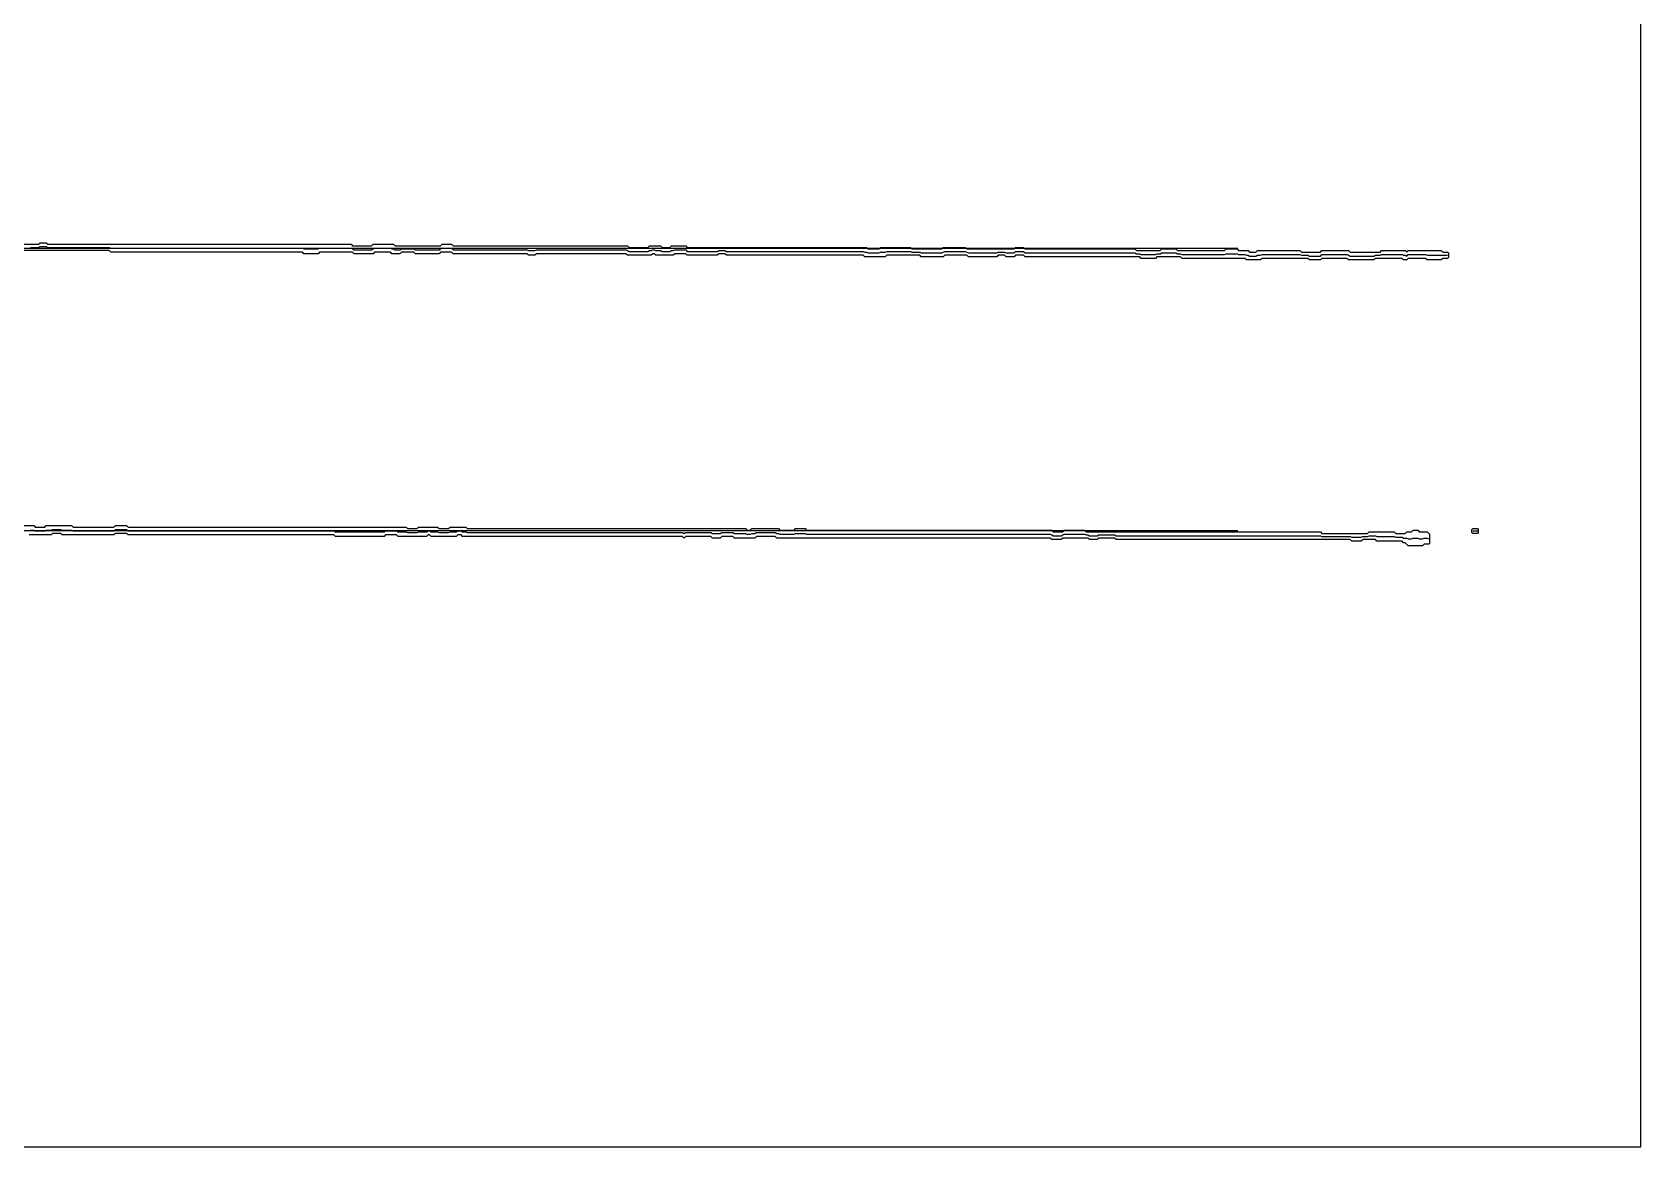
# Model space of a CAD drawing. Extents: x 0 to 57.2, y 0 to 39.6.
# Drawn here: x 28.58 to 57.16, y 0 to 19.8 of the extents above; entities that cross this region are included whole.
import ezdxf

# ---------------------------------------------------------------- set-up
doc = ezdxf.new("R2010")
doc.units = 13
for name, color, linetype in [('DESIGN_SCAN_PATH', 5, 'Continuous'), ('SEM_FRAME', 8, 'Continuous'), ('SEM_OBSERVED_CENTERLINES', 3, 'Continuous'), ('SEM_OBSERVED_CONTOURS', 2, 'Continuous')]:
    doc.layers.add(name, color=color, linetype=linetype)

msp = doc.modelspace()

# ---------------------------------------------------------------- linework, layer by layer
at = {"layer": 'DESIGN_SCAN_PATH'}
for points in [[(0, 15.96452), (50, 15.96452)], [(50, 10.94072), (0, 10.94072)]]:
    msp.add_lwpolyline(points, dxfattribs=at)
at = {"layer": 'SEM_FRAME'}
msp.add_lwpolyline([(0, 0), (57.15968, 0), (57.15968, 39.60429), (0, 39.60429)], close=True, dxfattribs=at)
at = {"layer": 'SEM_OBSERVED_CENTERLINES'}
for points in [[(28.55193, 15.978475), (28.57984, 15.978475), (28.60775, 15.978475), (28.63566, 15.978475), (28.66357, 15.978475), (28.69148, 15.978475), (28.71939, 15.99243), (28.7473, 15.99243), (28.77521, 15.99243), (28.80312, 15.99243), (28.83103, 15.99243), (28.85894, 15.978475), (28.88685, 15.978475), (28.91476, 15.978475), (28.94267, 15.978475), (28.97058, 15.978475), (28.99849, 15.978475), (29.0264, 15.978475), (29.05431, 15.978475), (29.08222, 15.978475), (29.11013, 15.978475), (29.13804, 15.978475), (29.16595, 15.978475), (29.19386, 15.978475), (29.22177, 15.978475), (29.24968, 15.978475), (29.27759, 15.978475), (29.3055, 15.978475), (29.33341, 15.978475), (29.36132, 15.978475), (29.38923, 15.978475), (29.41714, 15.978475), (29.44505, 15.978475), (29.47296, 15.978475), (29.50087, 15.978475), (29.52878, 15.978475), (29.55669, 15.978475), (29.5846, 15.978475), (29.61251, 15.978475), (29.64042, 15.978475), (29.66833, 15.978475), (29.69624, 15.978475), (29.72415, 15.978475), (29.75206, 15.978475), (29.77997, 15.978475), (29.80788, 15.978475), (29.83579, 15.978475), (29.8637, 15.978475), (29.89161, 15.978475), (29.91952, 15.978475), (29.94743, 15.978475), (29.97534, 15.96452), (30.00325, 15.96452), (30.03116, 15.96452), (30.05907, 15.96452), (30.08698, 15.96452), (30.11489, 15.96452), (30.1428, 15.96452), (30.17071, 15.96452), (30.19862, 15.96452), (30.22653, 15.96452), (30.25444, 15.96452), (30.28235, 15.96452), (30.31026, 15.96452), (30.33817, 15.96452), (30.36608, 15.96452), (30.39399, 15.96452), (30.4219, 15.96452), (30.44981, 15.96452), (30.47772, 15.96452), (30.50563, 15.96452), (30.53354, 15.96452), (30.56145, 15.96452), (30.58936, 15.96452), (30.61727, 15.96452), (30.64518, 15.96452), (30.67309, 15.96452), (30.701, 15.96452), (30.72891, 15.96452), (30.75682, 15.96452), (30.78473, 15.96452), (30.81264, 15.96452), (30.84055, 15.96452), (30.86846, 15.96452), (30.89637, 15.96452), (30.92428, 15.96452), (30.95219, 15.96452), (30.9801, 15.96452), (31.00801, 15.96452), (31.03592, 15.96452), (31.06383, 15.96452), (31.09174, 15.96452), (31.11965, 15.96452), (31.14756, 15.96452), (31.17547, 15.96452), (31.20338, 15.96452), (31.23129, 15.96452), (31.2592, 15.96452), (31.28711, 15.96452), (31.31502, 15.96452), (31.34293, 15.96452), (31.37084, 15.96452), (31.39875, 15.96452), (31.42666, 15.96452), (31.45457, 15.96452), (31.48248, 15.96452), (31.51039, 15.96452), (31.5383, 15.96452), (31.56621, 15.96452), (31.59412, 15.96452), (31.62203, 15.96452), (31.64994, 15.96452), (31.67785, 15.96452), (31.70576, 15.96452), (31.73367, 15.96452), (31.76158, 15.96452), (31.78949, 15.96452), (31.8174, 15.96452), (31.84531, 15.96452), (31.87322, 15.96452), (31.90113, 15.96452), (31.92904, 15.96452), (31.95695, 15.96452), (31.98486, 15.96452), (32.01277, 15.96452), (32.04068, 15.96452), (32.06859, 15.96452), (32.0965, 15.96452), (32.12441, 15.96452), (32.15232, 15.96452), (32.18023, 15.96452), (32.20814, 15.96452), (32.23605, 15.96452), (32.26396, 15.96452), (32.29187, 15.96452), (32.31978, 15.96452), (32.34769, 15.96452), (32.3756, 15.96452), (32.40351, 15.96452), (32.43142, 15.96452), (32.45933, 15.96452), (32.48724, 15.96452), (32.51515, 15.96452), (32.54306, 15.96452), (32.57097, 15.96452), (32.59888, 15.96452), (32.62679, 15.96452), (32.6547, 15.96452), (32.68261, 15.96452), (32.71052, 15.96452), (32.73843, 15.96452), (32.76634, 15.96452), (32.79425, 15.96452), (32.82216, 15.96452), (32.85007, 15.96452), (32.87798, 15.96452), (32.90589, 15.96452), (32.9338, 15.96452), (32.96171, 15.96452), (32.98962, 15.96452), (33.01753, 15.96452), (33.04544, 15.96452), (33.07335, 15.96452), (33.10126, 15.96452), (33.12917, 15.96452), (33.15708, 15.96452), (33.18499, 15.96452), (33.2129, 15.96452), (33.24081, 15.96452), (33.26872, 15.96452), (33.29663, 15.96452), (33.32454, 15.96452), (33.35245, 15.96452), (33.38036, 15.96452), (33.40827, 15.950565), (33.43618, 15.950565), (33.46409, 15.950565), (33.492, 15.950565), (33.51991, 15.950565), (33.54782, 15.950565), (33.57573, 15.950565), (33.60364, 15.950565), (33.63155, 15.950565), (33.65946, 15.950565), (33.68737, 15.96452), (33.71528, 15.96452), (33.74319, 15.96452), (33.7711, 15.96452), (33.79901, 15.96452), (33.82692, 15.96452), (33.85483, 15.96452), (33.88274, 15.96452), (33.91065, 15.96452), (33.93856, 15.96452), (33.96647, 15.96452), (33.99438, 15.96452), (34.02229, 15.96452), (34.0502, 15.96452), (34.07811, 15.96452), (34.10602, 15.96452), (34.13393, 15.96452), (34.16184, 15.96452), (34.18975, 15.96452), (34.21766, 15.96452), (34.24557, 15.96452), (34.27348, 15.950565), (34.30139, 15.93661), (34.3293, 15.93661), (34.35721, 15.93661), (34.38512, 15.93661), (34.41303, 15.93661), (34.44094, 15.93661), (34.46885, 15.93661), (34.49676, 15.93661), (34.52467, 15.93661), (34.55258, 15.93661), (34.58049, 15.93661), (34.6084, 15.93661), (34.63631, 15.950565), (34.66422, 15.96452), (34.69213, 15.96452), (34.72004, 15.96452), (34.74795, 15.96452), (34.77586, 15.96452), (34.80377, 15.96452), (34.83168, 15.96452), (34.85959, 15.96452), (34.8875, 15.96452), (34.91541, 15.96452), (34.94332, 15.96452), (34.97123, 15.950565), (34.99914, 15.950565), (35.02705, 15.93661), (35.05496, 15.93661), (35.08287, 15.93661), (35.11078, 15.93661), (35.13869, 15.950565), (35.1666, 15.950565), (35.19451, 15.950565), (35.22242, 15.950565), (35.25033, 15.950565), (35.27824, 15.950565), (35.30615, 15.950565), (35.33406, 15.950565), (35.36197, 15.950565), (35.38988, 15.93661), (35.41779, 15.93661), (35.4457, 15.93661), (35.47361, 15.93661), (35.50152, 15.93661), (35.52943, 15.93661), (35.55734, 15.93661), (35.58525, 15.93661), (35.61316, 15.93661), (35.64107, 15.93661), (35.66898, 15.93661), (35.69689, 15.93661), (35.7248, 15.93661), (35.75271, 15.93661), (35.78062, 15.93661), (35.80853, 15.93661), (35.83644, 15.950565), (35.86435, 15.96452), (35.89226, 15.96452), (35.92017, 15.96452), (35.94808, 15.96452), (35.97599, 15.96452), (36.0039, 15.96452), (36.03181, 15.96452), (36.05972, 15.93661), (36.08763, 15.93661), (36.11554, 15.93661), (36.14345, 15.93661), (36.17136, 15.93661), (36.19927, 15.93661), (36.22718, 15.93661), (36.25509, 15.93661), (36.283, 15.93661), (36.31091, 15.93661), (36.33882, 15.93661), (36.36673, 15.93661), (36.39464, 15.93661), (36.42255, 15.93661), (36.45046, 15.93661), (36.47837, 15.93661), (36.50628, 15.93661), (36.53419, 15.93661), (36.5621, 15.93661), (36.59001, 15.93661), (36.61792, 15.93661), (36.64583, 15.93661), (36.67374, 15.93661), (36.70165, 15.93661), (36.72956, 15.93661), (36.75747, 15.93661), (36.78538, 15.93661), (36.81329, 15.93661), (36.8412, 15.93661), (36.86911, 15.93661), (36.89702, 15.93661), (36.92493, 15.93661), (36.95284, 15.93661), (36.98075, 15.93661), (37.00866, 15.93661), (37.03657, 15.93661), (37.06448, 15.93661), (37.09239, 15.93661), (37.1203, 15.93661), (37.14821, 15.93661), (37.17612, 15.93661), (37.20403, 15.93661), (37.23194, 15.93661), (37.25985, 15.93661), (37.28776, 15.93661), (37.31567, 15.93661), (37.34358, 15.93661), (37.37149, 15.93661), (37.3994, 15.922655), (37.42731, 15.922655), (37.45522, 15.922655), (37.48313, 15.922655), (37.51104, 15.922655), (37.53895, 15.93661), (37.56686, 15.93661), (37.59477, 15.93661), (37.62268, 15.93661), (37.65059, 15.93661), (37.6785, 15.93661), (37.70641, 15.93661), (37.73432, 15.93661), (37.76223, 15.93661), (37.79014, 15.93661), (37.81805, 15.93661), (37.84596, 15.93661), (37.87387, 15.93661), (37.90178, 15.93661), (37.92969, 15.93661), (37.9576, 15.93661), (37.98551, 15.93661), (38.01342, 15.93661), (38.04133, 15.93661), (38.06924, 15.93661), (38.09715, 15.93661), (38.12506, 15.93661), (38.15297, 15.93661), (38.18088, 15.93661), (38.20879, 15.93661), (38.2367, 15.93661), (38.26461, 15.93661), (38.29252, 15.93661), (38.32043, 15.93661), (38.34834, 15.93661), (38.37625, 15.93661), (38.40416, 15.93661), (38.43207, 15.93661), (38.45998, 15.93661), (38.48789, 15.93661), (38.5158, 15.93661), (38.54371, 15.93661), (38.57162, 15.93661), (38.59953, 15.93661), (38.62744, 15.93661), (38.65535, 15.93661), (38.68326, 15.93661), (38.71117, 15.93661), (38.73908, 15.93661), (38.76699, 15.93661), (38.7949, 15.93661), (38.82281, 15.93661), (38.85072, 15.93661), (38.87863, 15.93661), (38.90654, 15.93661), (38.93445, 15.93661), (38.96236, 15.93661), (38.99027, 15.93661), (39.01818, 15.93661), (39.04609, 15.93661), (39.074, 15.93661), (39.10191, 15.93661), (39.12982, 15.93661), (39.15773, 15.922655), (39.18564, 15.9087), (39.21355, 15.9087), (39.24146, 15.9087), (39.26937, 15.9087), (39.29728, 15.9087), (39.32519, 15.9087), (39.3531, 15.9087), (39.38101, 15.9087), (39.40892, 15.9087), (39.43683, 15.9087), (39.46474, 15.9087), (39.49265, 15.9087), (39.52056, 15.9087), (39.54847, 15.922655), (39.57638, 15.922655), (39.60429, 15.93661), (39.6322, 15.93661), (39.66011, 15.922655), (39.68802, 15.922655), (39.71593, 15.922655), (39.74384, 15.922655), (39.77175, 15.9087), (39.79966, 15.9087), (39.82757, 15.9087), (39.85548, 15.9087), (39.88339, 15.9087), (39.9113, 15.9087), (39.93921, 15.922655), (39.96712, 15.922655), (39.99503, 15.93661), (40.02294, 15.93661), (40.05085, 15.93661), (40.07876, 15.93661), (40.10667, 15.93661), (40.13458, 15.93661), (40.16249, 15.93661), (40.1904, 15.93661), (40.21831, 15.9087), (40.24622, 15.9087), (40.27413, 15.9087), (40.30204, 15.9087), (40.32995, 15.9087), (40.35786, 15.9087), (40.38577, 15.9087), (40.41368, 15.9087), (40.44159, 15.9087), (40.4695, 15.9087), (40.49741, 15.9087), (40.52532, 15.9087), (40.55323, 15.9087), (40.58114, 15.9087), (40.60905, 15.9087), (40.63696, 15.9087), (40.66487, 15.9087), (40.69278, 15.9087), (40.72069, 15.9087), (40.7486, 15.9087), (40.77651, 15.922655), (40.80442, 15.922655), (40.83233, 15.922655), (40.86024, 15.922655), (40.88815, 15.922655), (40.91606, 15.9087), (40.94397, 15.9087), (40.97188, 15.9087), (40.99979, 15.9087), (41.0277, 15.9087), (41.05561, 15.9087), (41.08352, 15.9087), (41.11143, 15.9087), (41.13934, 15.9087), (41.16725, 15.9087), (41.19516, 15.9087), (41.22307, 15.9087), (41.25098, 15.9087), (41.27889, 15.9087), (41.3068, 15.9087), (41.33471, 15.9087), (41.36262, 15.9087), (41.39053, 15.9087), (41.41844, 15.9087), (41.44635, 15.9087), (41.47426, 15.9087), (41.50217, 15.9087), (41.53008, 15.9087), (41.55799, 15.9087), (41.5859, 15.9087), (41.61381, 15.9087), (41.64172, 15.9087), (41.66963, 15.9087), (41.69754, 15.9087), (41.72545, 15.9087), (41.75336, 15.9087), (41.78127, 15.9087), (41.80918, 15.9087), (41.83709, 15.9087), (41.865, 15.9087), (41.89291, 15.9087), (41.92082, 15.9087), (41.94873, 15.9087), (41.97664, 15.9087), (42.00455, 15.9087), (42.03246, 15.9087), (42.06037, 15.9087), (42.08828, 15.9087), (42.11619, 15.9087), (42.1441, 15.9087), (42.17201, 15.9087), (42.19992, 15.9087), (42.22783, 15.9087), (42.25574, 15.9087), (42.28365, 15.9087), (42.31156, 15.9087), (42.33947, 15.9087), (42.36738, 15.9087), (42.39529, 15.9087), (42.4232, 15.9087), (42.45111, 15.9087), (42.47902, 15.9087), (42.50693, 15.9087), (42.53484, 15.9087), (42.56275, 15.9087), (42.59066, 15.9087), (42.61857, 15.9087), (42.64648, 15.9087), (42.67439, 15.9087), (42.7023, 15.9087), (42.73021, 15.9087), (42.75812, 15.9087), (42.78603, 15.9087), (42.81394, 15.9087), (42.84185, 15.9087), (42.86976, 15.9087), (42.89767, 15.9087), (42.92558, 15.9087), (42.95349, 15.9087), (42.9814, 15.9087), (43.00931, 15.9087), (43.03722, 15.9087), (43.06513, 15.9087), (43.09304, 15.9087), (43.12095, 15.9087), (43.14886, 15.9087), (43.17677, 15.9087), (43.20468, 15.9087), (43.23259, 15.9087), (43.2605, 15.9087), (43.28841, 15.9087), (43.31632, 15.9087), (43.34423, 15.9087), (43.37214, 15.894745), (43.40005, 15.894745), (43.42796, 15.88079), (43.45587, 15.88079), (43.48378, 15.88079), (43.51169, 15.88079), (43.5396, 15.88079), (43.56751, 15.88079), (43.59542, 15.88079), (43.62333, 15.88079), (43.65124, 15.894745), (43.67915, 15.894745), (43.70706, 15.894745), (43.73497, 15.894745), (43.76288, 15.9087), (43.79079, 15.9087), (43.8187, 15.9087), (43.84661, 15.9087), (43.87452, 15.9087), (43.90243, 15.9087), (43.93034, 15.9087), (43.95825, 15.9087), (43.98616, 15.9087), (44.01407, 15.9087), (44.04198, 15.9087), (44.06989, 15.9087), (44.0978, 15.9087), (44.12571, 15.9087), (44.15362, 15.9087), (44.18153, 15.9087), (44.20944, 15.894745), (44.23735, 15.894745), (44.26526, 15.894745), (44.29317, 15.894745), (44.32108, 15.894745), (44.34899, 15.894745), (44.3769, 15.88079), (44.40481, 15.88079), (44.43272, 15.88079), (44.46063, 15.88079), (44.48854, 15.88079), (44.51645, 15.88079), (44.54436, 15.88079), (44.57227, 15.88079), (44.60018, 15.88079), (44.62809, 15.88079), (44.656, 15.88079), (44.68391, 15.88079), (44.71182, 15.88079), (44.73973, 15.88079), (44.76764, 15.894745), (44.79555, 15.9087), (44.82346, 15.9087), (44.85137, 15.9087), (44.87928, 15.9087), (44.90719, 15.9087), (44.9351, 15.9087), (44.96301, 15.9087), (44.99092, 15.9087), (45.01883, 15.9087), (45.04674, 15.9087), (45.07465, 15.9087), (45.10256, 15.9087), (45.13047, 15.9087), (45.15838, 15.9087), (45.18629, 15.894745), (45.2142, 15.88079), (45.24211, 15.88079), (45.27002, 15.88079), (45.29793, 15.88079), (45.32584, 15.88079), (45.35375, 15.88079), (45.38166, 15.88079), (45.40957, 15.88079), (45.43748, 15.88079), (45.46539, 15.88079), (45.4933, 15.88079), (45.52121, 15.88079), (45.54912, 15.88079), (45.57703, 15.88079), (45.60494, 15.88079), (45.63285, 15.88079), (45.66076, 15.88079), (45.68867, 15.88079), (45.71658, 15.88079), (45.74449, 15.894745), (45.7724, 15.894745), (45.80031, 15.894745), (45.82822, 15.894745), (45.85613, 15.894745), (45.88404, 15.88079), (45.91195, 15.88079), (45.93986, 15.88079), (45.96777, 15.88079), (45.99568, 15.88079), (46.02359, 15.88079), (46.0515, 15.9087), (46.07941, 15.9087), (46.10732, 15.9087), (46.13523, 15.9087), (46.16314, 15.9087), (46.19105, 15.9087), (46.21896, 15.88079), (46.24687, 15.88079), (46.27478, 15.88079), (46.30269, 15.88079), (46.3306, 15.88079), (46.35851, 15.88079), (46.38642, 15.88079), (46.41433, 15.88079), (46.44224, 15.88079), (46.47015, 15.88079), (46.49806, 15.88079), (46.52597, 15.88079), (46.55388, 15.88079), (46.58179, 15.88079), (46.6097, 15.88079), (46.63761, 15.88079), (46.66552, 15.88079), (46.69343, 15.88079), (46.72134, 15.88079), (46.74925, 15.88079), (46.77716, 15.88079), (46.80507, 15.88079), (46.83298, 15.88079), (46.86089, 15.88079), (46.8888, 15.88079), (46.91671, 15.88079), (46.94462, 15.88079), (46.97253, 15.88079), (47.00044, 15.88079), (47.02835, 15.88079), (47.05626, 15.88079), (47.08417, 15.88079), (47.11208, 15.88079), (47.13999, 15.88079), (47.1679, 15.88079), (47.19581, 15.88079), (47.22372, 15.88079), (47.25163, 15.88079), (47.27954, 15.88079), (47.30745, 15.88079), (47.33536, 15.88079), (47.36327, 15.88079), (47.39118, 15.88079), (47.41909, 15.88079), (47.447, 15.88079), (47.47491, 15.88079), (47.50282, 15.88079), (47.53073, 15.88079), (47.55864, 15.88079), (47.58655, 15.88079), (47.61446, 15.88079), (47.64237, 15.88079), (47.67028, 15.88079), (47.69819, 15.88079), (47.7261, 15.88079), (47.75401, 15.88079), (47.78192, 15.88079), (47.80983, 15.88079), (47.83774, 15.88079), (47.86565, 15.88079), (47.89356, 15.88079), (47.92147, 15.88079), (47.94938, 15.88079), (47.97729, 15.88079), (48.0052, 15.88079), (48.03311, 15.88079), (48.06102, 15.88079), (48.08893, 15.88079), (48.11684, 15.88079), (48.14475, 15.88079), (48.17266, 15.88079), (48.20057, 15.866835), (48.22848, 15.866835), (48.25639, 15.866835), (48.2843, 15.85288), (48.31221, 15.85288), (48.34012, 15.85288), (48.36803, 15.85288), (48.39594, 15.85288), (48.42385, 15.85288), (48.45176, 15.85288), (48.47967, 15.85288), (48.50758, 15.85288), (48.53549, 15.85288), (48.5634, 15.866835), (48.59131, 15.866835), (48.61922, 15.866835), (48.64713, 15.88079), (48.67504, 15.88079), (48.70295, 15.88079), (48.73086, 15.88079), (48.75877, 15.88079), (48.78668, 15.88079), (48.81459, 15.88079), (48.8425, 15.88079), (48.87041, 15.88079), (48.89832, 15.88079), (48.92623, 15.866835), (48.95414, 15.866835), (48.98205, 15.866835), (49.00996, 15.85288), (49.03787, 15.85288), (49.06578, 15.85288), (49.09369, 15.85288), (49.1216, 15.85288), (49.14951, 15.85288), (49.17742, 15.85288), (49.20533, 15.85288), (49.23324, 15.85288), (49.26115, 15.85288), (49.28906, 15.85288), (49.31697, 15.85288), (49.34488, 15.85288), (49.37279, 15.85288), (49.4007, 15.85288), (49.42861, 15.85288), (49.45652, 15.85288), (49.48443, 15.85288), (49.51234, 15.85288), (49.54025, 15.85288), (49.56816, 15.85288), (49.59607, 15.85288), (49.62398, 15.85288), (49.65189, 15.85288), (49.6798, 15.85288), (49.70771, 15.85288), (49.73562, 15.85288), (49.76353, 15.85288), (49.79144, 15.866835), (49.81935, 15.866835), (49.84726, 15.866835), (49.87517, 15.866835), (49.90308, 15.866835), (49.93099, 15.866835), (49.9589, 15.866835), (49.98681, 15.866835), (50.01472, 15.85288), (50.04263, 15.85288), (50.07054, 15.85288), (50.09845, 15.85288), (50.12636, 15.85288), (50.15427, 15.838925), (50.18218, 15.838925), (50.21009, 15.82497), (50.238, 15.82497), (50.26591, 15.82497), (50.29382, 15.82497), (50.32173, 15.82497), (50.34964, 15.838925), (50.37755, 15.838925), (50.40546, 15.838925), (50.43337, 15.85288), (50.46128, 15.85288), (50.48919, 15.85288), (50.5171, 15.85288), (50.54501, 15.85288), (50.57292, 15.85288), (50.60083, 15.85288), (50.62874, 15.85288), (50.65665, 15.85288), (50.68456, 15.85288), (50.71247, 15.85288), (50.74038, 15.85288), (50.76829, 15.85288), (50.7962, 15.85288), (50.82411, 15.85288), (50.85202, 15.85288), (50.87993, 15.85288), (50.90784, 15.85288), (50.93575, 15.85288), (50.96366, 15.85288), (50.99157, 15.85288), (51.01948, 15.85288), (51.04739, 15.85288), (51.0753, 15.85288), (51.10321, 15.85288), (51.13112, 15.838925), (51.15903, 15.838925), (51.18694, 15.838925), (51.21485, 15.838925), (51.24276, 15.838925), (51.27067, 15.82497), (51.29858, 15.82497), (51.32649, 15.82497), (51.3544, 15.82497), (51.38231, 15.82497), (51.41022, 15.82497), (51.43813, 15.82497), (51.46604, 15.82497), (51.49395, 15.85288), (51.52186, 15.85288), (51.54977, 15.85288), (51.57768, 15.85288), (51.60559, 15.85288), (51.6335, 15.85288), (51.66141, 15.85288), (51.68932, 15.85288), (51.71723, 15.85288), (51.74514, 15.85288), (51.77305, 15.85288), (51.80096, 15.85288), (51.82887, 15.85288), (51.85678, 15.85288), (51.88469, 15.85288), (51.9126, 15.85288), (51.94051, 15.85288), (51.96842, 15.838925), (51.99633, 15.82497), (52.02424, 15.82497), (52.05215, 15.82497), (52.08006, 15.82497), (52.10797, 15.82497), (52.13588, 15.82497), (52.16379, 15.82497), (52.1917, 15.82497), (52.21961, 15.82497), (52.24752, 15.82497), (52.27543, 15.82497), (52.30334, 15.82497), (52.33125, 15.82497), (52.35916, 15.82497), (52.38707, 15.82497), (52.41498, 15.82497), (52.44289, 15.838925), (52.4708, 15.838925), (52.49871, 15.838925), (52.52662, 15.838925), (52.55453, 15.85288), (52.58244, 15.85288), (52.61035, 15.85288), (52.63826, 15.85288), (52.66617, 15.85288), (52.69408, 15.85288), (52.72199, 15.85288), (52.7499, 15.85288), (52.77781, 15.85288), (52.80572, 15.85288), (52.83363, 15.85288), (52.86154, 15.85288), (52.88945, 15.85288), (52.91736, 15.85288), (52.94527, 15.838925), (52.97318, 15.838925), (53.00109, 15.82497), (53.029, 15.85288), (53.05691, 15.85288), (53.08482, 15.85288), (53.11273, 15.85288), (53.14064, 15.85288), (53.16855, 15.85288), (53.19646, 15.85288), (53.22437, 15.85288), (53.25228, 15.85288), (53.28019, 15.85288), (53.3081, 15.85288), (53.33601, 15.85288), (53.36392, 15.838925), (53.39183, 15.838925), (53.41974, 15.838925), (53.44765, 15.838925), (53.47556, 15.838925), (53.50347, 15.838925), (53.53138, 15.838925), (53.55929, 15.838925), (53.5872, 15.838925), (53.61511, 15.838925), (53.64302, 15.838925), (53.67093, 15.838925), (53.69884, 15.838925), (53.72675, 15.838925)], [(28.55193, 10.954675), (28.57984, 10.954675), (28.60775, 10.954675), (28.63566, 10.94072), (28.66357, 10.94072), (28.69148, 10.94072), (28.71939, 10.94072), (28.7473, 10.94072), (28.77521, 10.94072), (28.80312, 10.94072), (28.83103, 10.954675), (28.85894, 10.954675), (28.88685, 10.954675), (28.91476, 10.954675), (28.94267, 10.96863), (28.97058, 10.96863), (28.99849, 10.96863), (29.0264, 10.96863), (29.05431, 10.96863), (29.08222, 10.96863), (29.11013, 10.954675), (29.13804, 10.954675), (29.16595, 10.954675), (29.19386, 10.954675), (29.22177, 10.954675), (29.24968, 10.954675), (29.27759, 10.954675), (29.3055, 10.94072), (29.33341, 10.94072), (29.36132, 10.94072), (29.38923, 10.94072), (29.41714, 10.94072), (29.44505, 10.94072), (29.47296, 10.94072), (29.50087, 10.94072), (29.52878, 10.94072), (29.55669, 10.94072), (29.5846, 10.94072), (29.61251, 10.94072), (29.64042, 10.94072), (29.66833, 10.94072), (29.69624, 10.94072), (29.72415, 10.94072), (29.75206, 10.94072), (29.77997, 10.94072), (29.80788, 10.94072), (29.83579, 10.94072), (29.8637, 10.94072), (29.89161, 10.94072), (29.91952, 10.94072), (29.94743, 10.94072), (29.97534, 10.94072), (30.00325, 10.94072), (30.03116, 10.94072), (30.05907, 10.96863), (30.08698, 10.96863), (30.11489, 10.96863), (30.1428, 10.96863), (30.17071, 10.96863), (30.19862, 10.96863), (30.22653, 10.96863), (30.25444, 10.96863), (30.28235, 10.94072), (30.31026, 10.94072), (30.33817, 10.94072), (30.36608, 10.94072), (30.39399, 10.94072), (30.4219, 10.94072), (30.44981, 10.94072), (30.47772, 10.94072), (30.50563, 10.94072), (30.53354, 10.94072), (30.56145, 10.94072), (30.58936, 10.94072), (30.61727, 10.94072), (30.64518, 10.94072), (30.67309, 10.94072), (30.701, 10.94072), (30.72891, 10.94072), (30.75682, 10.94072), (30.78473, 10.94072), (30.81264, 10.94072), (30.84055, 10.94072), (30.86846, 10.94072), (30.89637, 10.94072), (30.92428, 10.94072), (30.95219, 10.94072), (30.9801, 10.94072), (31.00801, 10.94072), (31.03592, 10.94072), (31.06383, 10.94072), (31.09174, 10.94072), (31.11965, 10.94072), (31.14756, 10.94072), (31.17547, 10.94072), (31.20338, 10.94072), (31.23129, 10.94072), (31.2592, 10.94072), (31.28711, 10.94072), (31.31502, 10.94072), (31.34293, 10.94072), (31.37084, 10.94072), (31.39875, 10.94072), (31.42666, 10.94072), (31.45457, 10.94072), (31.48248, 10.94072), (31.51039, 10.94072), (31.5383, 10.94072), (31.56621, 10.94072), (31.59412, 10.94072), (31.62203, 10.94072), (31.64994, 10.94072), (31.67785, 10.94072), (31.70576, 10.94072), (31.73367, 10.94072), (31.76158, 10.94072), (31.78949, 10.94072), (31.8174, 10.94072), (31.84531, 10.94072), (31.87322, 10.94072), (31.90113, 10.94072), (31.92904, 10.94072), (31.95695, 10.94072), (31.98486, 10.94072), (32.01277, 10.94072), (32.04068, 10.94072), (32.06859, 10.94072), (32.0965, 10.94072), (32.12441, 10.94072), (32.15232, 10.94072), (32.18023, 10.94072), (32.20814, 10.94072), (32.23605, 10.94072), (32.26396, 10.94072), (32.29187, 10.94072), (32.31978, 10.94072), (32.34769, 10.94072), (32.3756, 10.94072), (32.40351, 10.94072), (32.43142, 10.94072), (32.45933, 10.94072), (32.48724, 10.94072), (32.51515, 10.94072), (32.54306, 10.94072), (32.57097, 10.94072), (32.59888, 10.94072), (32.62679, 10.94072), (32.6547, 10.94072), (32.68261, 10.94072), (32.71052, 10.94072), (32.73843, 10.94072), (32.76634, 10.94072), (32.79425, 10.94072), (32.82216, 10.94072), (32.85007, 10.94072), (32.87798, 10.94072), (32.90589, 10.94072), (32.9338, 10.94072), (32.96171, 10.94072), (32.98962, 10.94072), (33.01753, 10.94072), (33.04544, 10.94072), (33.07335, 10.94072), (33.10126, 10.94072), (33.12917, 10.94072), (33.15708, 10.94072), (33.18499, 10.94072), (33.2129, 10.94072), (33.24081, 10.94072), (33.26872, 10.94072), (33.29663, 10.94072), (33.32454, 10.94072), (33.35245, 10.94072), (33.38036, 10.94072), (33.40827, 10.94072), (33.43618, 10.94072), (33.46409, 10.94072), (33.492, 10.94072), (33.51991, 10.94072), (33.54782, 10.94072), (33.57573, 10.94072), (33.60364, 10.94072), (33.63155, 10.94072), (33.65946, 10.94072), (33.68737, 10.94072), (33.71528, 10.94072), (33.74319, 10.94072), (33.7711, 10.94072), (33.79901, 10.94072), (33.82692, 10.94072), (33.85483, 10.94072), (33.88274, 10.94072), (33.91065, 10.94072), (33.93856, 10.94072), (33.96647, 10.926765), (33.99438, 10.926765), (34.02229, 10.926765), (34.0502, 10.926765), (34.07811, 10.926765), (34.10602, 10.926765), (34.13393, 10.926765), (34.16184, 10.926765), (34.18975, 10.926765), (34.21766, 10.926765), (34.24557, 10.926765), (34.27348, 10.926765), (34.30139, 10.926765), (34.3293, 10.926765), (34.35721, 10.926765), (34.38512, 10.926765), (34.41303, 10.926765), (34.44094, 10.926765), (34.46885, 10.926765), (34.49676, 10.926765), (34.52467, 10.926765), (34.55258, 10.926765), (34.58049, 10.926765), (34.6084, 10.926765), (34.63631, 10.926765), (34.66422, 10.926765), (34.69213, 10.926765), (34.72004, 10.926765), (34.74795, 10.926765), (34.77586, 10.926765), (34.80377, 10.926765), (34.83168, 10.926765), (34.85959, 10.94072), (34.8875, 10.94072), (34.91541, 10.94072), (34.94332, 10.94072), (34.97123, 10.94072), (34.99914, 10.94072), (35.02705, 10.94072), (35.05496, 10.94072), (35.08287, 10.926765), (35.11078, 10.926765), (35.13869, 10.926765), (35.1666, 10.926765), (35.19451, 10.926765), (35.22242, 10.926765), (35.25033, 10.91281), (35.27824, 10.91281), (35.30615, 10.91281), (35.33406, 10.91281), (35.36197, 10.91281), (35.38988, 10.91281), (35.41779, 10.91281), (35.4457, 10.926765), (35.47361, 10.926765), (35.50152, 10.926765), (35.52943, 10.926765), (35.55734, 10.926765), (35.58525, 10.926765), (35.61316, 10.94072), (35.64107, 10.94072), (35.66898, 10.926765), (35.69689, 10.926765), (35.7248, 10.926765), (35.75271, 10.926765), (35.78062, 10.926765), (35.80853, 10.91281), (35.83644, 10.91281), (35.86435, 10.91281), (35.89226, 10.91281), (35.92017, 10.91281), (35.94808, 10.91281), (35.97599, 10.91281), (36.0039, 10.926765), (36.03181, 10.926765), (36.05972, 10.926765), (36.08763, 10.926765), (36.11554, 10.926765), (36.14345, 10.94072), (36.17136, 10.94072), (36.19927, 10.94072), (36.22718, 10.926765), (36.25509, 10.926765), (36.283, 10.926765), (36.31091, 10.91281), (36.33882, 10.91281), (36.36673, 10.91281), (36.39464, 10.91281), (36.42255, 10.91281), (36.45046, 10.91281), (36.47837, 10.91281), (36.50628, 10.91281), (36.53419, 10.91281), (36.5621, 10.91281), (36.59001, 10.91281), (36.61792, 10.91281), (36.64583, 10.91281), (36.67374, 10.91281), (36.70165, 10.91281), (36.72956, 10.91281), (36.75747, 10.91281), (36.78538, 10.91281), (36.81329, 10.91281), (36.8412, 10.91281), (36.86911, 10.91281), (36.89702, 10.91281), (36.92493, 10.91281), (36.95284, 10.91281), (36.98075, 10.91281), (37.00866, 10.91281), (37.03657, 10.91281), (37.06448, 10.91281), (37.09239, 10.91281), (37.1203, 10.91281), (37.14821, 10.91281), (37.17612, 10.91281), (37.20403, 10.91281), (37.23194, 10.91281), (37.25985, 10.91281), (37.28776, 10.91281), (37.31567, 10.91281), (37.34358, 10.91281), (37.37149, 10.91281), (37.3994, 10.91281), (37.42731, 10.91281), (37.45522, 10.91281), (37.48313, 10.91281), (37.51104, 10.91281), (37.53895, 10.91281), (37.56686, 10.91281), (37.59477, 10.91281), (37.62268, 10.91281), (37.65059, 10.91281), (37.6785, 10.91281), (37.70641, 10.91281), (37.73432, 10.91281), (37.76223, 10.91281), (37.79014, 10.91281), (37.81805, 10.91281), (37.84596, 10.91281), (37.87387, 10.91281), (37.90178, 10.91281), (37.92969, 10.91281), (37.9576, 10.91281), (37.98551, 10.91281), (38.01342, 10.91281), (38.04133, 10.91281), (38.06924, 10.91281), (38.09715, 10.91281), (38.12506, 10.91281), (38.15297, 10.91281), (38.18088, 10.91281), (38.20879, 10.91281), (38.2367, 10.91281), (38.26461, 10.91281), (38.29252, 10.91281), (38.32043, 10.91281), (38.34834, 10.91281), (38.37625, 10.91281), (38.40416, 10.91281), (38.43207, 10.91281), (38.45998, 10.91281), (38.48789, 10.91281), (38.5158, 10.91281), (38.54371, 10.91281), (38.57162, 10.91281), (38.59953, 10.91281), (38.62744, 10.91281), (38.65535, 10.91281), (38.68326, 10.91281), (38.71117, 10.91281), (38.73908, 10.91281), (38.76699, 10.91281), (38.7949, 10.91281), (38.82281, 10.91281), (38.85072, 10.91281), (38.87863, 10.91281), (38.90654, 10.91281), (38.93445, 10.91281), (38.96236, 10.91281), (38.99027, 10.91281), (39.01818, 10.91281), (39.04609, 10.91281), (39.074, 10.91281), (39.10191, 10.91281), (39.12982, 10.91281), (39.15773, 10.91281), (39.18564, 10.91281), (39.21355, 10.91281), (39.24146, 10.91281), (39.26937, 10.91281), (39.29728, 10.91281), (39.32519, 10.91281), (39.3531, 10.91281), (39.38101, 10.91281), (39.40892, 10.91281), (39.43683, 10.91281), (39.46474, 10.91281), (39.49265, 10.91281), (39.52056, 10.91281), (39.54847, 10.91281), (39.57638, 10.91281), (39.60429, 10.91281), (39.6322, 10.91281), (39.66011, 10.91281), (39.68802, 10.91281), (39.71593, 10.91281), (39.74384, 10.91281), (39.77175, 10.91281), (39.79966, 10.91281), (39.82757, 10.91281), (39.85548, 10.91281), (39.88339, 10.91281), (39.9113, 10.91281), (39.93921, 10.91281), (39.96712, 10.91281), (39.99503, 10.91281), (40.02294, 10.91281), (40.05085, 10.91281), (40.07876, 10.91281), (40.10667, 10.91281), (40.13458, 10.91281), (40.16249, 10.898855), (40.1904, 10.91281), (40.21831, 10.91281), (40.24622, 10.91281), (40.27413, 10.91281), (40.30204, 10.91281), (40.32995, 10.91281), (40.35786, 10.91281), (40.38577, 10.91281), (40.41368, 10.91281), (40.44159, 10.91281), (40.4695, 10.91281), (40.49741, 10.91281), (40.52532, 10.91281), (40.55323, 10.91281), (40.58114, 10.91281), (40.60905, 10.91281), (40.63696, 10.91281), (40.66487, 10.898855), (40.69278, 10.898855), (40.72069, 10.898855), (40.7486, 10.898855), (40.77651, 10.898855), (40.80442, 10.898855), (40.83233, 10.91281), (40.86024, 10.91281), (40.88815, 10.91281), (40.91606, 10.91281), (40.94397, 10.91281), (40.97188, 10.91281), (40.99979, 10.91281), (41.0277, 10.91281), (41.05561, 10.898855), (41.08352, 10.898855), (41.11143, 10.898855), (41.13934, 10.898855), (41.16725, 10.898855), (41.19516, 10.898855), (41.22307, 10.898855), (41.25098, 10.898855), (41.27889, 10.8849), (41.3068, 10.8849), (41.33471, 10.8849), (41.36262, 10.898855), (41.39053, 10.898855), (41.41844, 10.898855), (41.44635, 10.91281), (41.47426, 10.91281), (41.50217, 10.91281), (41.53008, 10.91281), (41.55799, 10.91281), (41.5859, 10.91281), (41.61381, 10.91281), (41.64172, 10.91281), (41.66963, 10.91281), (41.69754, 10.91281), (41.72545, 10.91281), (41.75336, 10.91281), (41.78127, 10.91281), (41.80918, 10.898855), (41.83709, 10.898855), (41.865, 10.8849), (41.89291, 10.8849), (41.92082, 10.8849), (41.94873, 10.8849), (41.97664, 10.8849), (42.00455, 10.8849), (42.03246, 10.8849), (42.06037, 10.8849), (42.08828, 10.8849), (42.11619, 10.8849), (42.1441, 10.898855), (42.17201, 10.898855), (42.19992, 10.898855), (42.22783, 10.898855), (42.25574, 10.898855), (42.28365, 10.898855), (42.31156, 10.898855), (42.33947, 10.8849), (42.36738, 10.8849), (42.39529, 10.8849), (42.4232, 10.8849), (42.45111, 10.8849), (42.47902, 10.8849), (42.50693, 10.8849), (42.53484, 10.8849), (42.56275, 10.8849), (42.59066, 10.8849), (42.61857, 10.8849), (42.64648, 10.8849), (42.67439, 10.8849), (42.7023, 10.8849), (42.73021, 10.8849), (42.75812, 10.8849), (42.78603, 10.8849), (42.81394, 10.8849), (42.84185, 10.8849), (42.86976, 10.8849), (42.89767, 10.8849), (42.92558, 10.8849), (42.95349, 10.8849), (42.9814, 10.8849), (43.00931, 10.8849), (43.03722, 10.8849), (43.06513, 10.8849), (43.09304, 10.8849), (43.12095, 10.8849), (43.14886, 10.8849), (43.17677, 10.8849), (43.20468, 10.8849), (43.23259, 10.8849), (43.2605, 10.8849), (43.28841, 10.8849), (43.31632, 10.8849), (43.34423, 10.8849), (43.37214, 10.8849), (43.40005, 10.8849), (43.42796, 10.8849), (43.45587, 10.8849), (43.48378, 10.8849), (43.51169, 10.8849), (43.5396, 10.8849), (43.56751, 10.8849), (43.59542, 10.8849), (43.62333, 10.8849), (43.65124, 10.8849), (43.67915, 10.8849), (43.70706, 10.8849), (43.73497, 10.8849), (43.76288, 10.8849), (43.79079, 10.8849), (43.8187, 10.8849), (43.84661, 10.8849), (43.87452, 10.8849), (43.90243, 10.8849), (43.93034, 10.8849), (43.95825, 10.8849), (43.98616, 10.8849), (44.01407, 10.8849), (44.04198, 10.8849), (44.06989, 10.8849), (44.0978, 10.8849), (44.12571, 10.8849), (44.15362, 10.8849), (44.18153, 10.8849), (44.20944, 10.8849), (44.23735, 10.8849), (44.26526, 10.8849), (44.29317, 10.8849), (44.32108, 10.8849), (44.34899, 10.8849), (44.3769, 10.8849), (44.40481, 10.8849), (44.43272, 10.8849), (44.46063, 10.8849), (44.48854, 10.8849), (44.51645, 10.8849), (44.54436, 10.8849), (44.57227, 10.8849), (44.60018, 10.8849), (44.62809, 10.8849), (44.656, 10.8849), (44.68391, 10.8849), (44.71182, 10.8849), (44.73973, 10.8849), (44.76764, 10.8849), (44.79555, 10.8849), (44.82346, 10.8849), (44.85137, 10.8849), (44.87928, 10.8849), (44.90719, 10.8849), (44.9351, 10.8849), (44.96301, 10.8849), (44.99092, 10.8849), (45.01883, 10.8849), (45.04674, 10.8849), (45.07465, 10.8849), (45.10256, 10.8849), (45.13047, 10.8849), (45.15838, 10.8849), (45.18629, 10.8849), (45.2142, 10.8849), (45.24211, 10.8849), (45.27002, 10.8849), (45.29793, 10.8849), (45.32584, 10.8849), (45.35375, 10.8849), (45.38166, 10.8849), (45.40957, 10.8849), (45.43748, 10.8849), (45.46539, 10.8849), (45.4933, 10.8849), (45.52121, 10.8849), (45.54912, 10.8849), (45.57703, 10.8849), (45.60494, 10.8849), (45.63285, 10.8849), (45.66076, 10.8849), (45.68867, 10.8849), (45.71658, 10.8849), (45.74449, 10.8849), (45.7724, 10.8849), (45.80031, 10.8849), (45.82822, 10.8849), (45.85613, 10.8849), (45.88404, 10.8849), (45.91195, 10.8849), (45.93986, 10.8849), (45.96777, 10.8849), (45.99568, 10.8849), (46.02359, 10.8849), (46.0515, 10.8849), (46.07941, 10.8849), (46.10732, 10.8849), (46.13523, 10.8849), (46.16314, 10.8849), (46.19105, 10.8849), (46.21896, 10.8849), (46.24687, 10.8849), (46.27478, 10.8849), (46.30269, 10.8849), (46.3306, 10.8849), (46.35851, 10.8849), (46.38642, 10.8849), (46.41433, 10.8849), (46.44224, 10.8849), (46.47015, 10.8849), (46.49806, 10.8849), (46.52597, 10.8849), (46.55388, 10.8849), (46.58179, 10.8849), (46.6097, 10.8849), (46.63761, 10.8849), (46.66552, 10.8849), (46.69343, 10.870945), (46.72134, 10.85699), (46.74925, 10.85699), (46.77716, 10.85699), (46.80507, 10.85699), (46.83298, 10.85699), (46.86089, 10.85699), (46.8888, 10.870945), (46.91671, 10.8849), (46.94462, 10.8849), (46.97253, 10.8849), (47.00044, 10.8849), (47.02835, 10.8849), (47.05626, 10.8849), (47.08417, 10.8849), (47.11208, 10.8849), (47.13999, 10.8849), (47.1679, 10.8849), (47.19581, 10.8849), (47.22372, 10.8849), (47.25163, 10.8849), (47.27954, 10.8849), (47.30745, 10.870945), (47.33536, 10.870945), (47.36327, 10.85699), (47.39118, 10.85699), (47.41909, 10.85699), (47.447, 10.85699), (47.47491, 10.85699), (47.50282, 10.85699), (47.53073, 10.870945), (47.55864, 10.870945), (47.58655, 10.870945), (47.61446, 10.870945), (47.64237, 10.870945), (47.67028, 10.870945), (47.69819, 10.870945), (47.7261, 10.870945), (47.75401, 10.870945), (47.78192, 10.870945), (47.80983, 10.870945), (47.83774, 10.85699), (47.86565, 10.85699), (47.89356, 10.85699), (47.92147, 10.85699), (47.94938, 10.85699), (47.97729, 10.85699), (48.0052, 10.85699), (48.03311, 10.85699), (48.06102, 10.85699), (48.08893, 10.85699), (48.11684, 10.85699), (48.14475, 10.85699), (48.17266, 10.85699), (48.20057, 10.85699), (48.22848, 10.85699), (48.25639, 10.85699), (48.2843, 10.85699), (48.31221, 10.85699), (48.34012, 10.85699), (48.36803, 10.85699), (48.39594, 10.85699), (48.42385, 10.85699), (48.45176, 10.85699), (48.47967, 10.85699), (48.50758, 10.85699), (48.53549, 10.85699), (48.5634, 10.85699), (48.59131, 10.85699), (48.61922, 10.85699), (48.64713, 10.85699), (48.67504, 10.85699), (48.70295, 10.85699), (48.73086, 10.85699), (48.75877, 10.85699), (48.78668, 10.85699), (48.81459, 10.85699), (48.8425, 10.85699), (48.87041, 10.85699), (48.89832, 10.85699), (48.92623, 10.85699), (48.95414, 10.85699), (48.98205, 10.85699), (49.00996, 10.85699), (49.03787, 10.85699), (49.06578, 10.85699), (49.09369, 10.85699), (49.1216, 10.85699), (49.14951, 10.85699), (49.17742, 10.85699), (49.20533, 10.85699), (49.23324, 10.85699), (49.26115, 10.85699), (49.28906, 10.85699), (49.31697, 10.85699), (49.34488, 10.85699), (49.37279, 10.85699), (49.4007, 10.85699), (49.42861, 10.85699), (49.45652, 10.85699), (49.48443, 10.85699), (49.51234, 10.85699), (49.54025, 10.85699), (49.56816, 10.85699), (49.59607, 10.85699), (49.62398, 10.85699), (49.65189, 10.85699), (49.6798, 10.85699), (49.70771, 10.85699), (49.73562, 10.85699), (49.76353, 10.85699), (49.79144, 10.85699), (49.81935, 10.85699), (49.84726, 10.85699), (49.87517, 10.85699), (49.90308, 10.85699), (49.93099, 10.85699), (49.9589, 10.85699), (49.98681, 10.85699), (50.01472, 10.85699), (50.04263, 10.85699), (50.07054, 10.85699), (50.09845, 10.85699), (50.12636, 10.85699), (50.15427, 10.85699), (50.18218, 10.85699), (50.21009, 10.85699), (50.238, 10.85699), (50.26591, 10.85699), (50.29382, 10.85699), (50.32173, 10.85699), (50.34964, 10.85699), (50.37755, 10.85699), (50.40546, 10.85699), (50.43337, 10.85699), (50.46128, 10.85699), (50.48919, 10.85699), (50.5171, 10.85699), (50.54501, 10.85699), (50.57292, 10.85699), (50.60083, 10.85699), (50.62874, 10.85699), (50.65665, 10.85699), (50.68456, 10.85699), (50.71247, 10.85699), (50.74038, 10.85699), (50.76829, 10.85699), (50.7962, 10.85699), (50.82411, 10.85699), (50.85202, 10.85699), (50.87993, 10.85699), (50.90784, 10.85699), (50.93575, 10.85699), (50.96366, 10.85699), (50.99157, 10.85699), (51.01948, 10.85699), (51.04739, 10.85699), (51.0753, 10.85699), (51.10321, 10.85699), (51.13112, 10.85699), (51.15903, 10.85699), (51.18694, 10.85699), (51.21485, 10.85699), (51.24276, 10.85699), (51.27067, 10.85699), (51.29858, 10.85699), (51.32649, 10.85699), (51.3544, 10.85699), (51.38231, 10.85699), (51.41022, 10.85699), (51.43813, 10.85699), (51.46604, 10.85699), (51.49395, 10.843035), (51.52186, 10.843035), (51.54977, 10.843035), (51.57768, 10.843035), (51.60559, 10.843035), (51.6335, 10.843035), (51.66141, 10.843035), (51.68932, 10.843035), (51.71723, 10.843035), (51.74514, 10.843035), (51.77305, 10.843035), (51.80096, 10.843035), (51.82887, 10.843035), (51.85678, 10.843035), (51.88469, 10.843035), (51.9126, 10.843035), (51.94051, 10.843035), (51.96842, 10.843035), (51.99633, 10.843035), (52.02424, 10.82908), (52.05215, 10.82908), (52.08006, 10.82908), (52.10797, 10.82908), (52.13588, 10.82908), (52.16379, 10.82908), (52.1917, 10.82908), (52.21961, 10.843035), (52.24752, 10.843035), (52.27543, 10.843035), (52.30334, 10.843035), (52.33125, 10.85699), (52.35916, 10.85699), (52.38707, 10.85699), (52.41498, 10.85699), (52.44289, 10.85699), (52.4708, 10.843035), (52.49871, 10.843035), (52.52662, 10.843035), (52.55453, 10.843035), (52.58244, 10.843035), (52.61035, 10.843035), (52.63826, 10.843035), (52.66617, 10.843035), (52.69408, 10.843035), (52.72199, 10.843035), (52.7499, 10.843035), (52.77781, 10.843035), (52.80572, 10.82908), (52.83363, 10.82908), (52.86154, 10.82908), (52.88945, 10.82908), (52.91736, 10.82908), (52.94527, 10.815125), (52.97318, 10.815125), (53.00109, 10.815125), (53.029, 10.80117), (53.05691, 10.80117), (53.08482, 10.80117), (53.11273, 10.815125), (53.14064, 10.815125), (53.16855, 10.815125), (53.19646, 10.815125), (53.22437, 10.80117), (53.25228, 10.80117), (53.28019, 10.80117), (53.3081, 10.815125), (53.33601, 10.815125), (53.36392, 10.815125), (53.39183, 10.80117)], [(54.17331, 10.94072), (54.20122, 10.94072), (54.22913, 10.94072), (54.25704, 10.94072)]]:
    msp.add_lwpolyline(points, dxfattribs=at)
at = {"layer": 'SEM_OBSERVED_CONTOURS'}
for points in [[(28.38447, 16.034295), (28.69148, 16.034295), (28.71939, 16.062205), (28.83103, 16.062205), (28.85894, 16.034295), (34.24557, 16.034295), (34.27348, 16.006385), (34.6084, 16.006385), (34.63631, 16.034295), (34.99914, 16.034295), (35.02705, 16.006385), (35.83644, 16.006385), (35.86435, 16.034295), (36.03181, 16.034295), (36.05972, 16.006385), (39.15773, 16.006385), (39.18564, 15.978475), (39.52056, 15.978475), (39.54847, 16.006385), (39.74384, 16.006385), (39.77175, 15.978475), (39.9113, 15.978475), (39.93921, 16.006385), (40.1904, 16.006385), (40.21831, 15.978475), (43.40005, 15.978475), (43.42796, 15.950565), (43.62333, 15.950565), (43.65124, 15.978475), (44.18153, 15.978475), (44.20944, 15.950565), (44.73973, 15.950565), (44.76764, 15.978475), (45.15838, 15.978475), (45.18629, 15.950565), (46.02359, 15.950565), (46.0515, 15.978475), (46.19105, 15.978475), (46.21896, 15.950565), (48.17266, 15.950565), (48.20057, 15.922655), (48.61922, 15.922655), (48.64713, 15.950565), (48.89832, 15.950565), (48.92623, 15.922655), (49.76353, 15.922655), (49.79144, 15.950565), (49.98681, 15.950565), (50.01472, 15.922655), (50.18218, 15.922655), (50.21009, 15.894745), (50.32173, 15.894745), (50.34964, 15.922655), (51.10321, 15.922655), (51.13112, 15.894745), (51.46604, 15.894745), (51.49395, 15.922655), (51.96842, 15.922655), (51.99633, 15.894745), (52.52662, 15.894745), (52.55453, 15.922655), (52.97318, 15.922655), (53.00109, 15.894745), (53.029, 15.922655), (53.61511, 15.922655), (53.64302, 15.894745), (53.72675, 15.894745), (53.740705, 15.88079), (53.740705, 15.79706), (53.72675, 15.783105), (53.64302, 15.783105), (53.61511, 15.755195), (53.36392, 15.755195), (53.33601, 15.783105), (53.029, 15.783105), (53.00109, 15.755195), (52.94527, 15.755195), (52.91736, 15.783105), (52.44289, 15.783105), (52.41498, 15.755195), (51.96842, 15.755195), (51.94051, 15.783105), (51.49395, 15.783105), (51.46604, 15.755195), (51.27067, 15.755195), (51.24276, 15.783105), (50.43337, 15.783105), (50.40546, 15.755195), (50.15427, 15.755195), (50.12636, 15.783105), (49.00996, 15.783105), (48.98205, 15.811015), (48.5634, 15.811015), (48.53549, 15.783105), (48.2843, 15.783105), (48.25639, 15.811015), (46.21896, 15.811015), (46.19105, 15.838925), (46.0515, 15.838925), (46.02359, 15.811015), (45.88404, 15.811015), (45.85613, 15.838925), (45.74449, 15.838925), (45.71658, 15.811015), (45.2142, 15.811015), (45.18629, 15.838925), (44.79555, 15.838925), (44.76764, 15.811015), (44.3769, 15.811015), (44.34899, 15.838925), (43.76288, 15.838925), (43.73497, 15.811015), (43.37214, 15.811015), (43.34423, 15.838925), (40.91606, 15.838925), (40.88815, 15.866835), (40.77651, 15.866835), (40.7486, 15.838925), (40.21831, 15.838925), (40.1904, 15.866835), (39.99503, 15.866835), (39.96712, 15.838925), (39.66011, 15.838925), (39.6322, 15.866835), (39.60429, 15.866835), (39.57638, 15.838925), (39.15773, 15.838925), (39.12982, 15.866835), (37.53895, 15.866835), (37.51104, 15.838925), (37.3994, 15.838925), (37.37149, 15.866835), (36.05972, 15.866835), (36.03181, 15.894745), (35.83644, 15.894745), (35.80853, 15.866835), (35.38988, 15.866835), (35.36197, 15.894745), (35.13869, 15.894745), (35.11078, 15.866835), (34.97123, 15.866835), (34.94332, 15.894745), (34.66422, 15.894745), (34.63631, 15.866835), (34.30139, 15.866835), (34.27348, 15.894745), (33.68737, 15.894745), (33.65946, 15.866835), (33.40827, 15.866835), (33.38036, 15.894745), (29.97534, 15.894745), (29.94743, 15.922655), (25.17482, 15.922655)], [(24.11424, 11.038405), (28.60775, 11.038405), (28.63566, 11.010495), (28.80312, 11.010495), (28.83103, 11.038405), (29.27759, 11.038405), (29.3055, 11.010495), (30.03116, 11.010495), (30.05907, 11.038405), (30.25444, 11.038405), (30.28235, 11.010495), (35.22242, 11.010495), (35.25033, 10.982585), (35.41779, 10.982585), (35.4457, 11.010495), (35.78062, 11.010495), (35.80853, 10.982585), (35.97599, 10.982585), (36.0039, 11.010495), (36.283, 11.010495), (36.31091, 10.982585), (41.25098, 10.982585), (41.27889, 10.954675), (41.33471, 10.954675), (41.36262, 10.982585), (41.83709, 10.982585), (41.865, 10.954675), (42.11619, 10.954675), (42.1441, 10.982585), (42.31156, 10.982585), (42.33947, 10.954675), (46.69343, 10.954675), (46.72134, 10.926765), (46.8888, 10.926765), (46.91671, 10.954675), (47.27954, 10.954675), (47.30745, 10.926765), (51.46604, 10.926765), (51.49395, 10.898855), (52.30334, 10.898855), (52.33125, 10.926765), (52.77781, 10.926765), (52.80572, 10.898855), (52.97318, 10.898855), (53.00109, 10.926765), (53.08482, 10.926765), (53.11273, 10.954675), (53.19646, 10.954675), (53.22437, 10.926765), (53.36392, 10.926765), (53.405785, 10.8849), (53.405785, 10.71744), (53.39183, 10.703485), (53.3081, 10.703485), (53.28019, 10.675575), (53.029, 10.675575), (52.97318, 10.731395), (52.94527, 10.731395), (52.91736, 10.759305), (52.4708, 10.759305), (52.44289, 10.787215), (52.21961, 10.787215), (52.1917, 10.759305), (52.02424, 10.759305), (51.99633, 10.787215), (47.83774, 10.787215), (47.80983, 10.815125), (47.53073, 10.815125), (47.50282, 10.787215), (47.36327, 10.787215), (47.33536, 10.815125), (46.8888, 10.815125), (46.86089, 10.787215), (46.69343, 10.787215), (46.66552, 10.815125), (41.80918, 10.815125), (41.78127, 10.843035), (41.44635, 10.843035), (41.41844, 10.815125), (41.05561, 10.815125), (41.0277, 10.843035), (40.83233, 10.843035), (40.80442, 10.815125), (40.66487, 10.815125), (40.63696, 10.843035), (40.1904, 10.843035), (40.16249, 10.815125), (40.13458, 10.843035), (36.22718, 10.843035), (36.19927, 10.870945), (36.14345, 10.870945), (36.11554, 10.843035), (35.66898, 10.843035), (35.64107, 10.870945), (35.61316, 10.870945), (35.58525, 10.843035), (35.08287, 10.843035), (35.05496, 10.870945), (34.85959, 10.870945), (34.83168, 10.843035), (33.96647, 10.843035), (33.93856, 10.870945), (30.28235, 10.870945), (30.25444, 10.898855), (30.05907, 10.898855), (30.03116, 10.870945), (29.11013, 10.870945), (29.08222, 10.898855), (28.94267, 10.898855), (28.91476, 10.870945), (28.52402, 10.870945)]]:
    msp.add_lwpolyline(points, dxfattribs=at)
msp.add_lwpolyline([(54.25704, 10.898855), (54.17331, 10.898855), (54.159355, 10.91281), (54.159355, 10.96863), (54.17331, 10.982585), (54.25704, 10.982585), (54.270995, 10.96863), (54.270995, 10.91281)], close=True, dxfattribs=at)

doc.saveas('drawing.dxf')
